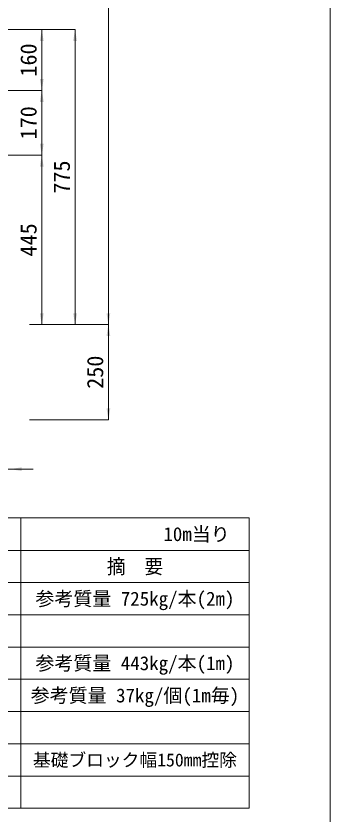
# Model space of a CAD drawing. Units: millimetres at full size. Extents: x 172874 to 217143, y 854931 to 903297.
# Drawn here: x 192449 to 193274, y 869946 to 872042 of the extents above; entities that cross this region are included whole.
import ezdxf
from ezdxf.enums import TextEntityAlignment as Align

# ---------------------------------------------------------------- set-up
doc = ezdxf.new("R2010")
doc.units = ezdxf.units.MM
doc.header["$LTSCALE"] = 20
for name, color, linetype, lineweight in [('Defpoints_3', 8, 'Continuous', 0), ('図枠', 5, 'Continuous', 13), ('寸法・材料表', 7, 'Continuous', 13), ('寸法線', 7, 'Continuous', 13)]:
    doc.layers.add(name, color=color, linetype=linetype, lineweight=lineweight)
doc.styles.add('ＭＳ ゴシック', font='')
doc.styles.add('ＭＳ Ｐゴシック', font='')
doc.styles.get('ＭＳ ゴシック').set_extended_font_data('MS Gothic')
doc.styles.get('ＭＳ Ｐゴシック').set_extended_font_data('MS PGothic')

# ---------------------------------------------------------------- blocks, each defined once
blk = doc.blocks.new('filled_arrow')
at = {"color": 0, "linetype": 'Continuous', "lineweight": -2}
blk.add_solid([(7.5, 1.25), (0, 0), (7.5, -1.25)], dxfattribs=at)

msp = doc.modelspace()

# ---------------------------------------------------------------- linework, layer by layer
at = {"layer": 'Defpoints_3'}
for p, q in [((191086.71, 870723.8), (193061.71, 870723.8)), ((192461.71, 870723.8), (192461.71, 870638.62)), ((193061.71, 870723.8), (193061.71, 870638.62))]:
    msp.add_line(p, q, dxfattribs=at)
at = {"layer": '図枠'}
msp.add_line((193274.21, 874031.02), (193274.21, 854931.02), dxfattribs=at)
at = {"layer": '寸法・材料表'}
for p, q in [((191086.71, 870638.62), (193061.71, 870638.62)), ((192461.71, 870638.62), (192461.71, 869961.02)), ((193061.71, 870638.62), (193061.71, 869961.02)), ((191086.71, 870553.92), (193061.71, 870553.92)), ((191086.71, 870469.22), (193061.71, 870469.22)), ((191086.71, 870384.52), (193061.71, 870384.52)), ((191086.71, 870299.82), (193061.71, 870299.82)), ((191086.71, 870215.12), (193061.71, 870215.12)), ((191449.71, 870130.42), (193061.71, 870130.42)), ((191086.71, 870045.72), (193061.71, 870045.72)), ((191086.71, 869961.02), (193061.71, 869961.02))]:
    msp.add_line(p, q, dxfattribs=at)
at = {"layer": '寸法線'}
for p, q in [((192692.06, 871231.42), (192692.06, 873006.42)), ((192281.21, 872006.42), (192604.56, 872006.42)), ((192281.21, 872006.42), (192517.06, 872006.42)), ((192517.06, 872006.42), (192517.06, 871846.42)), ((192604.56, 872006.42), (192604.56, 871231.42)), ((192281.21, 871846.42), (192517.06, 871846.42)), ((192281.21, 871846.42), (192517.06, 871846.42)), ((192517.06, 871846.42), (192517.06, 871676.42)), ((192281.21, 871676.42), (192517.06, 871676.42)), ((192281.21, 871676.42), (192517.06, 871676.42)), ((192517.06, 871676.42), (192517.06, 871231.42)), ((192484.57, 871231.42), (192692.06, 871231.42)), ((192484.57, 871231.42), (192604.56, 871231.42)), ((192484.57, 871231.42), (192517.06, 871231.42)), ((192484.57, 871231.42), (192692.06, 871231.42)), ((192692.06, 871231.42), (192692.06, 870981.42)), ((192484.57, 870981.42), (192692.06, 870981.42)), ((192274.57, 870851.82), (192494.57, 870851.82))]:
    msp.add_line(p, q, dxfattribs=at)

# ---------------------------------------------------------------- block references
at = {"layer": '寸法線', "xscale": 4, "yscale": 4}
for p, rotation in [((192517.06, 872006.42), 270), ((192604.56, 872006.42), 270), ((192517.06, 871846.42), 90), ((192517.06, 871846.42), 270), ((192517.06, 871676.42), 90), ((192517.06, 871676.42), 270), ((192517.06, 871231.42), 90), ((192604.56, 871231.42), 90), ((192692.06, 871231.42), 90), ((192692.06, 871231.42), 270), ((192692.06, 870981.42), 90)]:
    msp.add_blockref('filled_arrow', p, dxfattribs=dict(at, rotation=rotation))
msp.add_blockref('filled_arrow', (192434.57, 870851.82), dxfattribs=at)

# ---------------------------------------------------------------- texts
at = {"layer": '寸法・材料表', "style": 'ＭＳ ゴシック'}
msp.add_text('10m当り\u3000', height=36.55, dxfattribs=at).set_placement((193060.55, 870681.21), align=Align.MIDDLE_RIGHT)
at = {"layer": '寸法・材料表', "style": 'ＭＳ Ｐゴシック', "width": 0.95}
msp.add_text('摘\u3000要', height=38.1, dxfattribs=at).set_placement((192761.71, 870596.27), align=Align.MIDDLE_CENTER)
at = {"layer": '寸法・材料表', "style": 'ＭＳ ゴシック'}
for s, height, p in [('参考質量 725kg/本(2m)', 36.55, (192761.71, 870511.57)), ('参考質量 443kg/本(1m)', 36.55, (192761.71, 870342.17)), ('参考質量 37kg/個(1m毎)', 36.55, (192761.71, 870257.47)), ('基礎ブロック幅150mm控除', 34.18, (192761.71, 870088.07))]:
    msp.add_text(s, height=height, dxfattribs=at).set_placement(p, align=Align.MIDDLE_CENTER)
at = {"layer": '寸法線', "style": 'ＭＳ ゴシック'}
for s, p in [('160', (192482.06, 871926.42)), ('170', (192482.06, 871761.42)), ('775', (192569.56, 871618.92)), ('445', (192482.06, 871453.92)), ('250', (192657.06, 871106.42))]:
    msp.add_text(s, height=42.72, rotation=90, dxfattribs=at).set_placement(p, align=Align.MIDDLE_CENTER)

doc.saveas('drawing.dxf')
